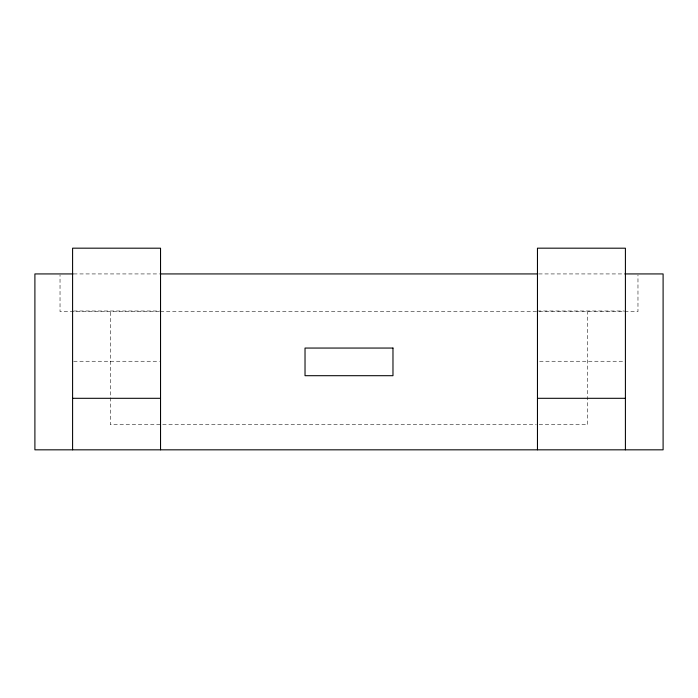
<?xml version="1.0" encoding="UTF-8"?>
<svg xmlns="http://www.w3.org/2000/svg" width="698" height="698" viewBox="0 0 698 698"><rect width="100%" height="100%" fill="white"/><g stroke="black" fill="none" stroke-linecap="round" stroke-linejoin="round"><path stroke-width="0.52" stroke-dasharray="3.49 2.62" d="M73.674 273.93L159.458 273.93M538.743 273.93L624.326 273.93M73.674 310.994L159.458 310.994M537.46 310.994L624.326 310.994M159.257 311.622L60.028 311.622L60.028 275.012M160.348 311.622L637.972 311.622L637.972 275.012M73.674 361.25L159.458 361.25M539.633 361.25L624.326 361.25M160.112 424.698L110.284 424.698L110.284 311.622M162.721 424.698L536.369 424.698M539.17 424.698L587.716 424.698L587.716 311.631"/><path stroke-width="1.05" d="M73.115 273.93L34.9 273.93L34.9 449.826L663.1 449.826L663.1 273.93L624.885 273.93M160.322 273.93L537.678 273.93M72.592 398.305L160.54 398.305M537.46 398.305L625.408 398.305M625.408 449.826L625.408 248.2L537.46 248.174L537.46 449.826M160.54 449.826L160.54 248.2L72.592 248.174L72.592 449.826M392.974 348.058L305.026 348.058L305.026 375.699L392.974 375.699L392.974 348.058"/></g></svg>
